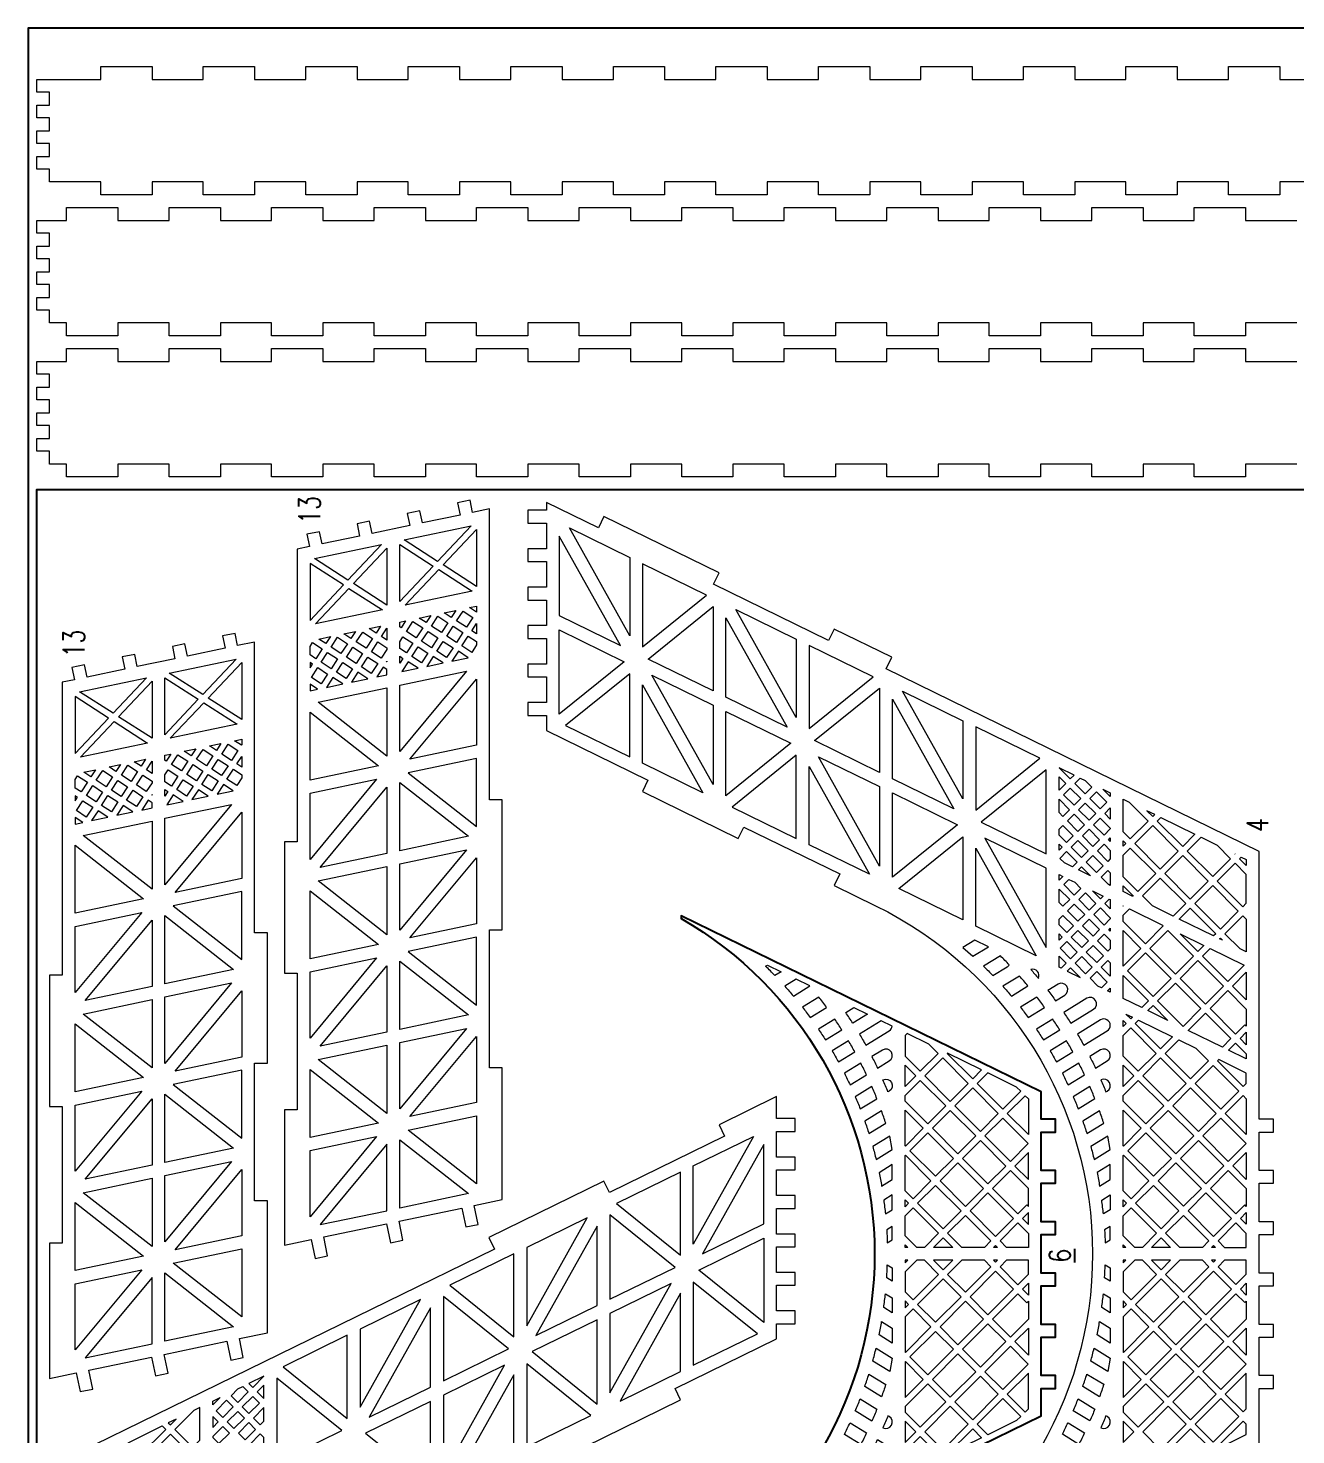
# Model space of a CAD drawing. Header units: millimetres. Extents: x 6136 to 7046, y 903 to 1513.
# Drawn here: x 6135.8 to 6432.6, y 1184.3 to 1513.5 of the extents above; entities that cross this region are included whole.
import ezdxf
from ezdxf.enums import TextEntityAlignment as Align

# ---------------------------------------------------------------- set-up
doc = ezdxf.new("R2010")
doc.units = ezdxf.units.MM
doc.header["$LTSCALE"] = 0.5
doc.layers.get('0').update_dxf_attribs({"color": 255})
doc.layers.add('0 @ 1', color=255, linetype='Continuous')
doc.styles.add('Annotative', font='romans.shx', dxfattribs={"width": 0.75})

# ---------------------------------------------------------------- blocks, each defined once
blk = doc.blocks.new('A$C168F292F')
at = {"color": 1, "linetype": 'Continuous', "lineweight": 15}
for points in [[(272.99, 49.25), (283.98, 26.8), (286.68, 28.11), (298.31, 4.34), (301.82, 4.34), (301.82, 0), (304.82, 0), (304.82, 4.34), (310.82, 4.34), (310.82, 0), (313.82, 0), (313.82, 4.34), (319.82, 4.34), (319.82, 0), (322.82, 0), (322.82, 4.34), (328.82, 4.34), (328.82, 0), (331.82, 0), (331.82, 4.34), (337.82, 4.34), (337.82, 0), (340.82, 0), (340.82, 4.34), (346.82, 4.34), (346.82, 0), (349.82, 0), (349.82, 4.34), (354.97, 4.34), (348.38, 17.81), (345.68, 16.5), (332.5, 43.44), (335.19, 44.76), (322, 71.71), (319.31, 70.39), (269.98, 171.18), (207.32, 171.18), (207.32, 174.55), (204.32, 174.55), (204.32, 171.18), (195.32, 171.18), (195.32, 174.55), (192.32, 174.55), (192.32, 171.18), (183.32, 171.18), (183.32, 174.55), (180.32, 174.55), (180.32, 171.18), (171.32, 171.18), (171.32, 174.55), (168.32, 174.55), (168.32, 171.18), (159.32, 171.18), (159.32, 174.55), (156.32, 174.55), (156.32, 171.18), (147.32, 171.18), (147.32, 174.55), (144.32, 174.55), (144.32, 171.18), (81.66, 171.18), (38.92, 83.86), (36.22, 85.18), (29.63, 71.71), (32.32, 70.39), (19.14, 43.44), (16.44, 44.76), (3.25, 17.81), (5.95, 16.5), (0, 4.34), (1.82, 4.34), (1.82, 0), (4.82, 0), (4.82, 4.34), (10.82, 4.34), (10.82, 0), (13.82, 0), (13.82, 4.34), (19.82, 4.34), (19.82, 0), (22.82, 0), (22.82, 4.34), (28.82, 4.34), (28.82, 0), (31.82, 0), (31.82, 4.34), (37.82, 4.34), (37.82, 0), (40.82, 0), (40.82, 4.34), (46.82, 4.34), (46.82, 0), (49.82, 0), (49.82, 4.34), (53.32, 4.34), (64.96, 28.11), (67.65, 26.8), (78.64, 49.25), (75.95, 50.57), (86.93, 73.02), (89.63, 71.71), (94.35, 81.36, -0.623925), (257.28, 81.36)], [(124.38, 128.64, -0.007415), (126.99, 130.13), (123.63, 135.62, 1), (121.07, 134.06), (124.38, 128.64)], [(121.82, 127.08), (118.57, 132.41, 1), (116.01, 130.85), (119.31, 125.44, -0.007415), (121.82, 127.08)], [(139.5, 132.72, 0.007729), (136.7, 131.56), (139.07, 127.68, -0.00811), (141.88, 128.82), (139.5, 132.72)], [(209.26, 133.81), (206.86, 129.89, 0.008215), (203.94, 130.86), (206.35, 134.81, -0.00782), (209.26, 133.81)], [(114.16, 121.73, -0.007443), (116.58, 123.53), (115.27, 125.67, 1), (112.71, 124.11), (114.16, 121.73)], [(106.11, 110.65, 0.002431), (106.11, 110.64), (108.52, 106.69, -0.008235), (110.71, 108.87), (108.68, 112.2, 0.116204), (108.19, 112.69, 0.007426), (106.11, 110.65)]]:
    blk.add_lwpolyline(points, format="xyb", dxfattribs=at)
for points in [[(82.96, 167.01), (83.53, 168.18), (84.91, 168.18), (83.35, 166.62)], [(93.76, 168.18), (87.03, 168.18), (84.41, 165.56), (88.6, 161.37), (94.59, 167.36)], [(96.71, 167.36), (97.53, 168.18), (105.18, 168.18), (104.47, 166.74), (100.9, 163.17)], [(109.93, 168.18), (116.41, 168.18), (113.17, 164.94)], [(118.53, 168.18), (122.55, 168.18), (122.2, 167.83), (124.38, 165.65), (118.42, 159.69), (114.23, 163.88)], [(126.91, 168.18), (125.44, 166.71), (123.97, 168.18)], [(129.03, 168.18), (130.17, 168.18), (128.13, 164.03), (126.5, 165.65)], [(135.95, 168.18), (133.51, 168.18), (130.37, 161.78), (130.69, 161.46), (136.68, 167.45)], [(138.8, 167.45), (139.53, 168.18), (147.91, 168.18), (142.99, 163.26)], [(154.2, 163.97), (148.24, 158.01), (144.05, 162.2), (150.01, 168.16)], [(152.11, 168.18), (158.41, 168.18), (155.26, 165.03)], [(160.53, 168.18), (164.74, 168.18), (164.39, 167.83), (166.48, 165.75), (160.51, 159.78), (156.32, 163.97)], [(166.16, 168.18), (168.91, 168.18), (167.54, 166.81)], [(174.32, 168.18), (171.03, 168.18), (168.6, 165.75), (172.79, 161.56), (174.32, 163.09)], [(178.84, 161.56), (183.03, 165.75), (180.6, 168.18), (177.32, 168.18), (177.32, 163.09)], [(184.09, 166.81), (182.72, 168.18), (185.47, 168.18)], [(195.31, 163.97), (191.12, 159.78), (185.16, 165.75), (187.24, 167.83), (186.89, 168.18), (191.1, 168.18)], [(196.37, 165.03), (193.22, 168.18), (199.52, 168.18)], [(197.43, 163.97), (203.39, 158.01), (207.58, 162.2), (201.62, 168.16)], [(212.83, 167.45), (212.1, 168.18), (203.72, 168.18), (208.64, 163.26)], [(214.95, 167.45), (220.94, 161.46), (221.26, 161.78), (218.12, 168.18), (215.69, 168.18)], [(82.26, 165.59), (82.2, 165.47), (82.29, 165.56)], [(99.84, 162.11), (93.85, 156.12), (89.66, 160.31), (95.65, 166.3)], [(112.11, 163.88), (106.15, 157.92), (104.36, 159.7), (108.28, 167.71)], [(125.44, 164.59), (127.43, 162.6), (123.52, 154.59), (119.48, 158.63)], [(141.93, 162.2), (135.94, 156.21), (131.75, 160.4), (137.74, 166.39)], [(167.54, 164.69), (171.73, 160.5), (165.76, 154.53), (161.57, 158.72)], [(184.09, 164.69), (179.91, 160.5), (185.87, 154.53), (190.06, 158.72)], [(209.7, 162.2), (215.69, 156.21), (219.88, 160.4), (213.89, 166.39)], [(78.34, 157.58), (80.17, 161.32), (83.35, 164.5), (87.54, 160.31), (81.58, 154.35)], [(101.96, 162.11), (102.44, 162.59), (102.12, 161.94)], [(117.36, 158.63), (111.4, 152.67), (107.21, 156.86), (113.17, 162.82)], [(159.45, 158.72), (153.49, 152.76), (149.3, 156.95), (155.26, 162.91)], [(192.18, 158.72), (198.14, 152.76), (202.33, 156.95), (196.37, 162.91)], [(82.64, 153.29), (88.6, 159.25), (92.79, 155.06), (86.83, 149.1)], [(101.43, 160.52), (97.49, 152.48), (94.91, 155.06), (100.9, 161.05)], [(105.09, 156.86), (100.95, 152.72), (103.67, 158.27)], [(127.73, 156.38), (130.69, 159.34), (134.88, 155.15), (128.92, 149.19), (125.76, 152.35)], [(147.18, 156.95), (141.19, 150.96), (137, 155.15), (142.99, 161.14)], [(174.32, 152.59), (171.01, 149.28), (166.82, 153.47), (172.79, 159.44), (174.32, 157.91)], [(174.32, 160.03), (173.85, 160.5), (174.32, 160.97)], [(177.78, 160.5), (177.32, 160.97), (177.32, 160.03)], [(180.62, 149.28), (184.81, 153.47), (178.84, 159.44), (177.32, 157.91), (177.32, 152.59)], [(204.45, 156.95), (210.44, 150.96), (214.63, 155.15), (208.64, 161.14)], [(223.9, 156.38), (220.94, 159.34), (216.75, 155.15), (222.71, 149.19), (225.87, 152.35)], [(73.72, 148.15), (77.64, 156.16), (80.52, 153.29), (74.55, 147.32)], [(110.34, 151.61), (104.35, 145.62), (100.16, 149.81), (106.15, 155.8)], [(122.61, 153.38), (116.65, 147.42), (112.46, 151.61), (118.42, 157.57)], [(152.43, 151.7), (146.44, 145.71), (142.25, 149.9), (148.24, 155.89)], [(164.7, 153.47), (158.74, 147.51), (154.55, 151.7), (160.51, 157.66)], [(186.93, 153.47), (192.89, 147.51), (197.08, 151.7), (191.12, 157.66)], [(199.2, 151.7), (205.19, 145.71), (209.38, 149.9), (203.39, 155.89)], [(277.08, 147.32), (271.12, 153.29), (273.99, 156.16), (277.91, 148.15)], [(75.61, 146.26), (81.58, 152.23), (85.77, 148.04), (79.8, 142.07)], [(87.89, 148.04), (93.85, 154), (96.79, 151.05), (94.41, 146.18), (92.08, 143.85)], [(135.94, 154.09), (140.13, 149.9), (134.17, 143.94), (129.98, 148.13)], [(165.76, 152.41), (169.95, 148.22), (163.99, 142.26), (159.8, 146.45)], [(185.87, 152.41), (181.68, 148.22), (187.64, 142.26), (191.83, 146.45)], [(215.69, 154.09), (211.5, 149.9), (217.46, 143.94), (221.65, 148.13)], [(276.02, 146.26), (270.06, 152.23), (265.87, 148.04), (271.83, 142.07)], [(98.92, 148.57), (99.1, 148.75), (103.29, 144.56), (98.07, 139.34), (96.58, 139.34), (95.12, 140.81)], [(115.59, 146.36), (109.6, 140.37), (105.41, 144.56), (111.4, 150.55)], [(121.19, 149.84), (118.9, 145.16), (117.71, 146.36)], [(125.06, 150.93), (127.86, 148.13), (121.9, 142.17), (121.14, 142.92)], [(141.19, 148.84), (145.38, 144.65), (140.07, 139.34), (138.77, 139.34), (135.23, 142.88)], [(157.68, 146.45), (151.69, 140.46), (147.5, 144.65), (153.49, 150.64)], [(174.32, 145.98), (172.07, 148.22), (174.32, 150.47)], [(179.56, 148.22), (177.32, 150.47), (177.32, 145.98)], [(193.95, 146.45), (199.94, 140.46), (204.13, 144.65), (198.14, 150.64)], [(210.44, 148.84), (206.25, 144.65), (211.56, 139.34), (212.86, 139.34), (216.4, 142.88)], [(78.74, 141.01), (77.07, 139.34), (69.41, 139.34), (70.1, 140.75), (74.55, 145.2)], [(73.03, 146.73), (72.13, 144.91), (73.49, 146.26)], [(86.83, 146.98), (91.02, 142.79), (87.57, 139.34), (82.53, 139.34), (80.86, 141.01)], [(116.05, 139.34), (110.69, 139.34), (116.65, 145.3), (118.2, 143.74)], [(128.92, 147.07), (133.11, 142.88), (129.57, 139.34), (124.72, 139.34), (122.96, 141.11)], [(161.07, 139.34), (152.82, 139.34), (152.75, 139.4), (158.74, 145.39), (162.93, 141.2)], [(174.32, 142.09), (171.57, 139.34), (166.91, 139.34), (165.05, 141.2), (171.01, 147.16), (174.32, 143.86)], [(180.06, 139.34), (184.72, 139.34), (186.58, 141.2), (180.62, 147.16), (177.32, 143.86), (177.32, 142.09)], [(190.56, 139.34), (198.82, 139.34), (198.88, 139.4), (192.89, 145.39), (188.7, 141.2)], [(272.89, 141.01), (274.56, 139.34), (282.22, 139.34), (281.53, 140.75), (277.08, 145.2)], [(278.14, 146.26), (279.5, 144.91), (278.6, 146.73)], [(92.18, 141.62), (91.06, 139.34), (89.69, 139.34), (92.08, 141.73)], [(108.51, 139.34), (100.19, 139.34), (104.35, 143.5)], [(136.65, 139.34), (131.69, 139.34), (134.17, 141.82)], [(150.57, 139.34), (142.19, 139.34), (146.44, 143.59), (150.63, 139.4)], [(201.06, 139.34), (209.44, 139.34), (205.19, 143.59), (201, 139.4)], [(214.98, 139.34), (219.94, 139.34), (217.46, 141.82)], [(80.41, 139.34), (79.19, 139.34), (79.8, 139.95)], [(94.46, 139.34), (94.4, 139.34), (94.42, 139.38)], [(119.7, 139.97), (120.45, 141.5), (120.84, 141.11)], [(122.6, 139.34), (121.19, 139.34), (121.9, 140.05)], [(164.79, 139.34), (163.19, 139.34), (163.99, 140.14)], [(174.32, 139.34), (173.69, 139.34), (174.32, 139.97)], [(177.94, 139.34), (177.32, 139.97), (177.32, 139.34)], [(186.84, 139.34), (188.44, 139.34), (187.64, 140.14)], [(67.1, 134.62), (67.94, 136.34), (68.82, 136.34)], [(67.7, 133.1), (70.15, 135.55), (71.72, 133.99), (69.27, 131.54)], [(71.49, 136.34), (74.07, 136.34), (72.78, 135.05)], [(73.84, 133.99), (76.19, 136.34), (76.39, 136.34), (77.86, 134.88), (75.4, 132.43)], [(78.51, 136.34), (79.32, 136.34), (78.92, 135.94)], [(79.98, 134.88), (81.44, 136.34), (83.41, 136.34), (83.99, 135.76), (81.54, 133.31)], [(86.11, 135.76), (86.69, 136.34), (89.59, 136.34), (89.38, 135.9), (87.68, 134.2)], [(92.81, 136.09), (92.93, 136.34), (95.07, 136.34), (93.81, 135.09)], [(94.87, 134.02), (97.19, 136.34), (97.46, 136.34), (98.89, 134.91), (96.44, 132.46)], [(99.58, 136.34), (100.32, 136.34), (99.95, 135.97)], [(101.01, 134.91), (102.44, 136.34), (104.48, 136.34), (105.03, 135.8), (102.58, 133.35)], [(107.15, 135.8), (107.69, 136.34), (110.82, 136.34), (108.71, 134.23)], [(109.77, 133.17), (112.22, 135.62), (113.57, 134.28), (113.16, 133.43), (111.34, 131.61)], [(114.58, 136.34), (114.27, 135.7), (113.63, 136.34)], [(277.79, 133.99), (275.44, 136.34), (275.24, 136.34), (273.78, 134.88), (276.23, 132.43)], [(280.14, 136.34), (277.56, 136.34), (278.85, 135.05)], [(283.93, 133.1), (281.48, 135.55), (279.91, 133.99), (282.36, 131.54)], [(282.81, 136.34), (283.69, 136.34), (284.53, 134.62)], [(64.49, 129.29), (65.07, 130.47), (66.64, 132.04), (68.21, 130.48), (65.76, 128.03)], [(70.33, 130.48), (72.78, 132.93), (74.34, 131.36), (71.89, 128.91)], [(76.46, 131.36), (78.92, 133.82), (80.48, 132.25), (78.03, 129.8)], [(82.6, 132.25), (85.05, 134.7), (86.62, 133.14), (84.17, 130.69)], [(85.23, 129.63), (87.34, 131.74), (85.95, 128.9)], [(92.75, 134.02), (90.88, 132.16), (92.11, 134.67)], [(91.36, 130.51), (93.81, 132.96), (95.38, 131.4), (92.93, 128.95)], [(97.5, 131.4), (99.95, 133.85), (101.52, 132.29), (99.06, 129.84)], [(103.64, 132.29), (106.09, 134.74), (107.65, 133.17), (105.2, 130.72)], [(106.26, 129.66), (108.71, 132.11), (110.28, 130.55), (107.83, 128.1)], [(281.3, 130.48), (278.85, 132.93), (277.29, 131.36), (279.74, 128.91)], [(285.88, 128.03), (283.42, 130.48), (284.99, 132.04), (286.56, 130.47), (287.14, 129.29)], [(66.82, 126.97), (69.27, 129.42), (70.83, 127.85), (68.38, 125.4)], [(72.95, 127.85), (75.4, 130.3), (76.97, 128.74), (74.52, 126.29)], [(79.09, 128.74), (81.54, 131.19), (83.11, 129.63), (80.65, 127.18)], [(81.71, 126.11), (84.17, 128.57), (85.25, 127.48), (84.34, 125.61), (83.28, 124.55)], [(88.19, 126.66), (88.85, 128), (90.3, 129.45), (91.87, 127.89), (89.42, 125.44)], [(93.99, 127.89), (96.44, 130.34), (98, 128.77), (95.55, 126.32)], [(100.12, 128.77), (102.58, 131.23), (104.14, 129.66), (101.69, 127.21)], [(102.75, 126.15), (105.2, 128.6), (106.77, 127.04), (104.31, 124.59)], [(109.65, 126.27), (111.12, 129.27), (108.89, 127.04)], [(278.68, 127.85), (276.23, 130.3), (274.66, 128.74), (277.11, 126.29)], [(284.82, 126.97), (282.36, 129.42), (280.8, 127.85), (283.25, 125.4)], [(63.8, 127.87), (62.07, 124.34), (64.69, 126.97)], [(67.32, 124.34), (64.19, 124.34), (65.76, 125.91)], [(71.89, 126.79), (73.46, 125.23), (72.57, 124.34), (69.44, 124.34)], [(75.58, 125.23), (78.03, 127.68), (79.59, 126.11), (77.82, 124.34), (76.46, 124.34)], [(88.36, 124.38), (88.32, 124.34), (87.06, 124.34), (87.5, 125.23)], [(90.48, 124.38), (92.93, 126.83), (94.49, 125.26), (93.57, 124.34), (90.51, 124.34)], [(96.61, 125.26), (99.06, 127.71), (100.63, 126.15), (98.82, 124.34), (97.53, 124.34)], [(102.44, 124.34), (100.94, 124.34), (101.69, 125.09)], [(108.71, 124.34), (106.19, 124.34), (107.83, 125.98), (108.96, 124.85)], [(276.05, 125.23), (273.6, 127.68), (272.04, 126.11), (273.81, 124.34), (275.17, 124.34)], [(279.74, 126.79), (278.17, 125.23), (279.06, 124.34), (282.19, 124.34)], [(284.31, 124.34), (287.44, 124.34), (285.88, 125.91)], [(286.94, 126.97), (289.56, 124.34), (287.84, 127.87)], [(81.37, 124.34), (79.94, 124.34), (80.65, 125.05)], [(59.87, 119.85), (52.53, 104.84), (71.98, 104.84)], [(82.25, 121.34), (62.53, 121.34), (74.8, 106.12)], [(104.17, 121.34), (85.59, 121.34), (78.57, 107)], [(99.17, 104.84), (80.86, 104.84), (106.08, 118.97)], [(276.83, 106.12), (289.1, 121.34), (269.38, 121.34)], [(279.66, 104.84), (299.11, 104.84), (291.76, 119.85)], [(104.1, 101.79), (106.17, 104.17), (103.95, 107.8), (102.39, 104.6)], [(51.06, 101.84), (69.37, 101.84), (44.14, 87.71)], [(64.63, 85.34), (46.05, 85.34), (71.65, 99.68)], [(87.7, 85.34), (67.97, 85.34), (75.42, 100.56)], [(90.35, 86.83), (78.25, 101.84), (97.7, 101.84)], [(263.94, 85.34), (283.66, 85.34), (276.21, 100.56)], [(287, 85.34), (305.58, 85.34), (279.98, 99.68)], [(300.57, 101.84), (282.27, 101.84), (307.49, 87.71)], [(43.44, 82.34), (63.16, 82.34), (55.71, 67.12)], [(66.5, 82.34), (85.09, 82.34), (59.49, 68)], [(285.13, 82.34), (266.55, 82.34), (292.15, 68)], [(308.19, 82.34), (288.47, 82.34), (295.92, 67.12)], [(40.79, 80.85), (33.44, 65.84), (52.89, 65.84)], [(80.08, 65.84), (61.77, 65.84), (87, 79.97)], [(271.55, 65.84), (289.86, 65.84), (264.64, 79.97)], [(298.74, 65.84), (318.19, 65.84), (310.84, 80.85)], [(31.97, 62.84), (50.28, 62.84), (25.05, 48.71)], [(71.26, 47.83), (78.61, 62.84), (59.16, 62.84)], [(292.47, 62.84), (273.02, 62.84), (280.37, 47.83)], [(319.66, 62.84), (301.35, 62.84), (326.58, 48.71)], [(45.55, 46.34), (26.96, 46.34), (52.56, 60.68)], [(68.61, 46.34), (48.89, 46.34), (56.34, 61.56)], [(283.02, 46.34), (302.75, 46.34), (295.3, 61.56)], [(306.09, 46.34), (324.67, 46.34), (299.07, 60.68)], [(24.35, 43.34), (44.08, 43.34), (36.63, 28.12)], [(47.42, 43.34), (66, 43.34), (40.4, 29)], [(304.21, 43.34), (285.63, 43.34), (311.23, 29)], [(327.28, 43.34), (307.55, 43.34), (315.01, 28.12)], [(21.7, 41.85), (14.35, 26.84), (33.8, 26.84)], [(60.99, 26.84), (42.68, 26.84), (67.91, 40.97)], [(290.64, 26.84), (308.95, 26.84), (283.72, 40.97)], [(317.83, 26.84), (337.28, 26.84), (329.93, 41.85)], [(5.97, 9.71), (12.88, 23.84), (31.19, 23.84)], [(52.18, 8.83), (59.52, 23.84), (40.07, 23.84)], [(311.56, 23.84), (292.11, 23.84), (299.46, 8.83)], [(320.44, 23.84), (338.75, 23.84), (345.66, 9.71)], [(7.88, 7.34), (26.46, 7.34), (33.48, 21.68)], [(49.52, 7.34), (29.8, 7.34), (37.25, 22.56)], [(314.38, 22.56), (321.83, 7.34), (302.11, 7.34)], [(318.15, 21.68), (325.17, 7.34), (343.75, 7.34)]]:
    blk.add_lwpolyline(points, close=True, dxfattribs=at)
for points in [[(132.36, 132.88), (130.68, 135.62, 1), (128.12, 134.06), (129.66, 131.54, -0.007441)], [(137.92, 135.32), (137.73, 135.62, 0.968496), (135.13, 134.14, -0.007487)], [(148.25, 135.74), (150.68, 131.75, -0.008362), (153.71, 132.54), (151.39, 136.34)], [(154.93, 136.34), (156.82, 133.24, -0.008557), (159.97, 133.84), (158.44, 136.34)], [(162.02, 136.34), (165.49, 136.34), (166.49, 134.72, 0.008718), (163.24, 134.34)], [(169.41, 136.34), (170.21, 135.02, -0.008169), (173.27, 135.15), (172.54, 136.34)], [(182.23, 136.34), (181.42, 135.02, 0.008169), (178.36, 135.15), (179.09, 136.34)], [(188.39, 134.34, 0.008718), (185.15, 134.72), (186.14, 136.34), (189.61, 136.34)], [(196.7, 136.34), (194.81, 133.24, 0.008557), (191.66, 133.84), (193.19, 136.34)], [(203.38, 135.74), (200.95, 131.75, 0.008362), (197.92, 132.54), (200.24, 136.34)], [(216.51, 134.14, 0.968496), (213.9, 135.62), (213.71, 135.32, -0.007487)], [(142.37, 133.81), (144.77, 129.89, -0.008215), (147.69, 130.86), (145.28, 134.81, 0.00782)], [(214.93, 131.56), (212.56, 127.68, 0.00811), (209.75, 128.82), (212.13, 132.72, -0.007729)], [(131.23, 128.98), (133.58, 125.12, -0.008043), (136.29, 126.44), (133.93, 130.3, 0.007671)], [(220.41, 128.98), (218.05, 125.12, 0.008043), (215.34, 126.44), (217.7, 130.3, -0.007671)], [(125.94, 126.08), (128.29, 122.24, -0.008009), (130.9, 123.72), (128.55, 127.56, 0.007642)], [(120.87, 122.87), (123.22, 119.03, -0.008009), (125.73, 120.67), (123.38, 124.51, 0.007642)], [(111.36, 119.5, 0.657445), (109.26, 117.72, -0.006804)], [(115.73, 119.16), (118.09, 115.29, -0.008045), (120.5, 117.11), (118.14, 120.96, 0.007673)], [(110.81, 115.08), (113.19, 111.18, -0.008119), (115.49, 113.18), (113.12, 117.06, 0.007737)]]:
    blk.add_lwpolyline(points, format="xyb", close=True, dxfattribs=at)
blk = doc.blocks.new('A$C0F013D9C')
at = {"color": 1}
blk.add_lwpolyline([(79.13, 84.28), (74.63, 84.28), (74.63, 87.64), (71.63, 87.64), (71.63, 84.28), (62.63, 84.28), (62.63, 87.64), (59.63, 87.64), (59.63, 84.28), (50.63, 84.28), (50.63, 87.64), (47.63, 87.64), (47.63, 84.28), (41.25, 84.28), (0, 0), (0.63, 0, -0.267706), (79.13, 45.28, -0.267706), (157.63, 0), (158.26, 0), (117.01, 84.28), (110.63, 84.28), (110.63, 87.64), (107.63, 87.64), (107.63, 84.28), (98.63, 84.28), (98.63, 87.64), (95.63, 87.64), (95.63, 84.28), (86.63, 84.28), (86.63, 87.64), (83.63, 87.64), (83.63, 84.28)], format="xyb", close=True, dxfattribs=at)
at = {"color": 1, "linetype": 'Continuous', "lineweight": 15}
for points in [[(36.79, 71.77), (39.26, 69.31), (45.24, 75.29), (41.05, 79.48), (40.11, 78.53)], [(42.12, 80.54), (42.85, 81.28), (51.23, 81.28), (46.3, 76.35)], [(57.52, 77.07), (51.55, 71.1), (47.37, 75.29), (53.33, 81.26)], [(58.58, 78.13), (61.73, 81.28), (55.43, 81.28)], [(59.64, 77.07), (63.83, 72.88), (69.79, 78.84), (67.7, 80.93), (68.06, 81.28), (63.85, 81.28)], [(70.85, 79.9), (72.23, 81.28), (69.47, 81.28)], [(76.1, 74.65), (71.91, 78.84), (74.35, 81.28), (77.63, 81.28), (77.63, 76.18)], [(82.16, 74.65), (86.35, 78.84), (83.91, 81.28), (80.63, 81.28), (80.63, 76.18)], [(87.41, 79.9), (86.03, 81.28), (88.79, 81.28)], [(98.62, 77.07), (94.43, 72.88), (88.47, 78.84), (90.56, 80.93), (90.2, 81.28), (94.41, 81.28)], [(99.68, 78.13), (96.53, 81.28), (102.83, 81.28)], [(100.74, 77.07), (106.71, 71.1), (110.9, 75.29), (104.93, 81.26)], [(116.15, 80.54), (115.41, 81.28), (107.03, 81.28), (111.96, 76.35)], [(121.47, 71.77), (119, 69.31), (113.02, 75.29), (117.21, 79.48), (118.16, 78.53)], [(62.77, 71.82), (56.8, 65.85), (52.62, 70.04), (58.58, 76.01)], [(70.85, 77.78), (75.04, 73.59), (69.08, 67.63), (64.89, 71.82)], [(87.41, 77.78), (83.22, 73.59), (89.18, 67.63), (93.37, 71.82)], [(95.49, 71.82), (101.46, 65.85), (105.65, 70.04), (99.68, 76.01)], [(50.49, 70.04), (44.51, 64.06), (40.32, 68.25), (46.3, 74.23)], [(74.33, 62.38), (70.14, 66.57), (76.1, 72.53), (77.63, 71), (77.63, 65.68)], [(77.16, 73.59), (77.63, 74.06), (77.63, 73.12)], [(81.1, 73.59), (80.63, 74.06), (80.63, 73.12)], [(83.93, 62.38), (88.12, 66.57), (82.16, 72.53), (80.63, 71), (80.63, 65.68)], [(107.77, 70.04), (113.75, 64.06), (117.94, 68.25), (111.96, 74.23)], [(32.18, 62.34), (32.23, 62.28), (38.2, 68.25), (36.1, 70.34)], [(68.02, 66.57), (62.05, 60.6), (57.87, 64.79), (63.83, 70.76)], [(90.24, 66.57), (96.21, 60.6), (100.4, 64.79), (94.43, 70.76)], [(126.08, 62.34), (126.03, 62.28), (120.06, 68.25), (122.16, 70.34)], [(39.26, 67.19), (43.45, 63), (37.48, 57.03), (33.29, 61.22)], [(55.74, 64.79), (49.76, 58.81), (45.57, 63), (51.55, 68.98)], [(102.52, 64.79), (108.5, 58.81), (112.69, 63), (106.71, 68.98)], [(119, 67.19), (114.81, 63), (120.78, 57.03), (124.97, 61.22)], [(60.99, 59.54), (55.01, 53.56), (50.82, 57.75), (56.8, 63.73)], [(69.08, 65.51), (73.27, 61.32), (67.3, 55.35), (63.12, 59.54)], [(75.39, 61.32), (77.63, 63.56), (77.63, 59.07)], [(82.87, 61.32), (80.63, 63.56), (80.63, 59.07)], [(89.18, 65.51), (84.99, 61.32), (90.96, 55.35), (95.15, 59.54)], [(97.27, 59.54), (103.25, 53.56), (107.44, 57.75), (101.46, 63.73)], [(27.56, 52.91), (28.04, 52.43), (32.88, 52.43), (36.42, 55.97), (32.23, 60.16), (30.04, 57.97)], [(44.51, 61.94), (48.7, 57.75), (43.38, 52.43), (42.08, 52.43), (38.54, 55.97)], [(74.88, 52.43), (70.22, 52.43), (68.37, 54.29), (74.33, 60.26), (77.63, 56.95), (77.63, 55.18)], [(83.38, 52.43), (88.04, 52.43), (89.9, 54.29), (83.93, 60.26), (80.63, 56.95), (80.63, 55.18)], [(113.75, 61.94), (109.56, 57.75), (114.88, 52.43), (116.18, 52.43), (119.72, 55.97)], [(130.7, 52.91), (130.22, 52.43), (125.38, 52.43), (121.84, 55.97), (126.03, 60.16), (128.22, 57.97)], [(53.88, 52.43), (45.51, 52.43), (49.76, 56.69), (53.95, 52.5)], [(64.38, 52.43), (56.13, 52.43), (56.07, 52.5), (62.05, 58.48), (66.24, 54.29)], [(93.88, 52.43), (102.13, 52.43), (102.19, 52.5), (96.21, 58.48), (92.02, 54.29)], [(104.38, 52.43), (112.75, 52.43), (108.5, 56.69), (104.31, 52.5)], [(39.96, 52.43), (35.01, 52.43), (37.48, 54.91)], [(68.1, 52.43), (66.51, 52.43), (67.3, 53.23)], [(77.01, 52.43), (77.63, 53.06), (77.63, 52.43)], [(81.25, 52.43), (80.63, 53.06), (80.63, 52.43)], [(90.16, 52.43), (91.75, 52.43), (90.96, 53.23)], [(118.3, 52.43), (123.25, 52.43), (120.78, 54.91)]]:
    blk.add_lwpolyline(points, close=True, dxfattribs=at)
for points in [[(24.59, 46.82), (27.7, 41.73, -0.007415), (30.3, 43.22), (26.95, 48.71, 0.227751), (25.86, 49.42)], [(35.67, 45.97), (34, 48.71, 1), (31.44, 47.15), (32.97, 44.64, -0.007441)], [(51.56, 48.83), (54, 44.84, -0.008362), (57.03, 45.63), (54.71, 49.43)], [(58.24, 49.43), (60.14, 46.33, -0.008557), (63.29, 46.93), (61.76, 49.43)], [(66.55, 47.43, -0.008718), (69.8, 47.81), (68.81, 49.43), (65.33, 49.43)], [(72.72, 49.43), (73.53, 48.11, -0.008169), (76.59, 48.24), (75.86, 49.43)], [(85.54, 49.43), (84.73, 48.11, 0.008169), (81.67, 48.24), (82.4, 49.43)], [(91.71, 47.43, 0.008718), (88.46, 47.81), (89.45, 49.43), (92.93, 49.43)], [(100.02, 49.43), (98.12, 46.33, 0.008557), (94.97, 46.93), (96.5, 49.43)], [(106.7, 48.83), (104.26, 44.84, 0.008362), (101.23, 45.63), (103.55, 49.43)], [(122.59, 45.97), (124.26, 48.71, -1), (126.82, 47.15), (125.29, 44.64, 0.007441)], [(133.67, 46.82), (130.56, 41.73, 0.007415), (127.96, 43.22), (131.31, 48.71, -0.227751), (132.4, 49.42)], [(45.69, 46.91), (48.08, 42.98, -0.008215), (51, 43.96), (48.59, 47.91, 0.00782)], [(112.57, 46.91), (110.18, 42.98, 0.008215), (107.26, 43.96), (109.67, 47.91, -0.00782)], [(21.46, 40.43), (23.02, 43.63), (25.14, 40.17, 0.007415), (22.62, 38.53)], [(136.8, 40.43), (135.24, 43.63), (133.13, 40.17, -0.007415), (135.64, 38.53)], [(29.26, 39.17), (31.6, 35.33, -0.008009), (34.21, 36.81), (31.87, 40.65, 0.007642)], [(129, 39.17), (126.66, 35.33, 0.008009), (124.05, 36.81), (126.39, 40.65, -0.007642)], [(24.19, 35.97), (26.53, 32.12, -0.008009), (29.04, 33.77), (26.7, 37.61, 0.007642)], [(134.07, 35.97), (131.73, 32.12, 0.008009), (129.22, 33.77), (131.56, 37.61, -0.007642)], [(19.05, 32.25), (21.41, 28.38, -0.008045), (23.81, 30.2), (21.46, 34.06, 0.007673)], [(139.21, 32.25), (136.86, 28.38, 0.008045), (134.45, 30.2), (136.8, 34.06, -0.007673)], [(14.86, 26.96), (16.5, 24.27, -0.008119), (18.8, 26.27), (16.43, 30.15, 0.000018), (16.43, 30.15)], [(143.4, 26.96), (141.76, 24.27, 0.008119), (139.46, 26.27), (141.83, 30.15, -0.000018), (141.84, 30.15)], [(11.57, 20.22), (13.13, 23.42), (14.02, 21.96, 0.008235), (11.84, 19.78)], [(146.69, 20.22), (145.13, 23.42), (144.24, 21.96, -0.008235), (146.42, 19.78)]]:
    blk.add_lwpolyline(points, format="xyb", close=True, dxfattribs=at)
for points in [[(41.23, 48.41, 0.007487), (38.44, 47.24, -0.968496), (41.05, 48.71), (41.23, 48.41)], [(117.03, 48.41, -0.007487), (119.82, 47.24, 0.968496), (117.21, 48.71), (117.03, 48.41)], [(34.54, 42.07), (36.89, 38.22, -0.008043), (39.6, 39.53), (37.24, 43.4, 0.007671), (34.54, 42.07)], [(40.01, 44.65), (42.38, 40.77, -0.00811), (45.2, 41.92), (42.82, 45.82, 0.007729), (40.01, 44.65)], [(118.25, 44.65), (115.88, 40.77, 0.00811), (113.06, 41.92), (115.44, 45.82, -0.007729), (118.25, 44.65)], [(123.72, 42.07), (121.37, 38.22, 0.008043), (118.66, 39.53), (121.02, 43.4, -0.007671), (123.72, 42.07)]]:
    blk.add_lwpolyline(points, format="xyb", dxfattribs=at)
blk = doc.blocks.new('A$C6C99226C')
at = {"color": 1, "linetype": 'Continuous', "lineweight": 15}
for points in [[(13.76, 0), (44.63, 0), (44.63, 3), (76.88, 3), (76.88, 0), (107.33, 0), (107.33, 3), (175.39, 3), (174.56, 6.95), (177.44, 7.55), (176.82, 10.49), (173.95, 9.89), (172.11, 18.7), (174.98, 19.3), (174.36, 22.24), (171.49, 21.64), (169.65, 30.44), (172.52, 31.05), (171.91, 33.98), (169.04, 33.38), (167.19, 42.19), (170.07, 42.79), (169.45, 45.73), (166.58, 45.13), (165.98, 48), (97.47, 48), (97.47, 51), (66.72, 51), (66.72, 48), (34.77, 48), (34.77, 51), (3.09, 51), (4.4, 44.72), (0, 43.8), (0.61, 40.87), (5.02, 41.79), (8.09, 27.1), (3.68, 26.18), (4.3, 23.25), (8.7, 24.17), (11.77, 9.49), (7.37, 8.56), (7.98, 5.63), (12.39, 6.55)], [(9.76, 45), (25.25, 45), (28.51, 29.4)], [(28.31, 45), (44.24, 45), (31.67, 28.96)], [(49.92, 27), (33.94, 27), (46.55, 43.08)], [(51.56, 45), (67.05, 45), (70.31, 29.4)], [(70.12, 45), (86.05, 45), (73.47, 28.96)], [(91.72, 27), (75.75, 27), (88.36, 43.08)], [(93.37, 45), (108.86, 45), (112.12, 29.4)], [(111.92, 45), (127.85, 45), (115.28, 28.96)], [(133.52, 27), (117.55, 27), (130.16, 43.08)], [(134.36, 45), (132.82, 45), (133.2, 43.22)], [(138.25, 43.19), (136.75, 40.89), (134.45, 42.39), (135.95, 44.69)], [(139.43, 45), (138.22, 45), (139.07, 44.44)], [(143.23, 45), (144.12, 44.42), (142.62, 42.12), (140.33, 43.62), (141.23, 45)], [(145.51, 40.24), (143.88, 41.3), (144.94, 42.93)], [(148.49, 43.72), (156.79, 35.88), (151.76, 28.05)], [(162.65, 45), (149.31, 45), (157.62, 37.17)], [(167.04, 28.28), (158.73, 36.12), (163.76, 43.95)], [(7.91, 42.64), (11.18, 27), (26.71, 27)], [(68.51, 27), (52.98, 27), (49.71, 42.64)], [(110.32, 27), (94.78, 27), (91.51, 42.64)], [(133.63, 41.14), (134.43, 37.34), (135.93, 39.64)], [(141.8, 40.87), (140.3, 38.57), (138, 40.07), (139.5, 42.37)], [(145.35, 38.54), (143.85, 36.25), (141.55, 37.75), (143.06, 40.05)], [(139.48, 37.32), (137.98, 35.02), (135.68, 36.52), (137.18, 38.82)], [(143.03, 34.99), (141.53, 32.7), (139.23, 34.2), (140.73, 36.49)], [(146.73, 34.36), (145.1, 35.43), (146.17, 37.06)], [(134.86, 35.27), (135.65, 31.47), (137.16, 33.77)], [(140.71, 31.44), (139.2, 29.15), (136.91, 30.65), (138.41, 32.94)], [(146.58, 32.67), (145.08, 30.38), (142.78, 31.88), (144.28, 34.17)], [(166.21, 27), (152.87, 27), (157.91, 34.83)], [(144.26, 29.12), (142.87, 27), (142.49, 27), (140.46, 28.33), (141.96, 30.62)], [(147.96, 28.49), (146.33, 29.55), (147.4, 31.18)], [(136.09, 29.39), (136.59, 27), (137.8, 27), (138.38, 27.89)], [(139.75, 27), (139.59, 27), (139.64, 27.07)], [(147.5, 27), (144.66, 27), (145.51, 28.3)], [(11.8, 24), (27.78, 24), (15.17, 7.92)], [(50.54, 24), (53.81, 8.36), (35.01, 24)], [(53.61, 24), (69.58, 24), (56.97, 7.92)], [(92.35, 24), (95.62, 8.36), (76.81, 24)], [(95.41, 24), (111.39, 24), (98.78, 7.92)], [(134.15, 24), (137.42, 8.36), (118.62, 24)], [(137.32, 23.52), (138.11, 19.72), (139.61, 22.02)], [(139.32, 24), (140.91, 24), (140.43, 23.27)], [(144.33, 24), (145.49, 23.25), (143.98, 20.95), (141.69, 22.45), (142.7, 24)], [(148.9, 24), (149.19, 22.62), (147.56, 23.68), (147.77, 24)], [(153.7, 24), (167.04, 24), (162.01, 16.17)], [(33.41, 6), (17.47, 6), (30.05, 22.04)], [(36.47, 6), (33.21, 21.6), (51.96, 6)], [(59.28, 6), (75.21, 6), (71.86, 22.04)], [(78.27, 6), (75.01, 21.6), (93.77, 6)], [(101.08, 6), (117.01, 6), (113.66, 22.04)], [(120.08, 6), (116.82, 21.6), (135.57, 6)], [(143.16, 19.7), (141.66, 17.4), (139.37, 18.9), (140.87, 21.2)], [(149.04, 20.93), (147.53, 18.63), (145.24, 20.13), (146.74, 22.43)], [(152.88, 22.72), (161.19, 14.88), (156.16, 7.05)], [(171.43, 7.28), (163.12, 15.12), (168.15, 22.95)], [(138.55, 17.65), (139.34, 13.85), (140.84, 16.15)], [(146.71, 17.37), (145.21, 15.08), (142.92, 16.58), (144.42, 18.88)], [(150.26, 15.05), (148.76, 12.76), (146.47, 14.26), (147.97, 16.55)], [(150.42, 16.74), (148.79, 17.81), (149.86, 19.44)], [(144.39, 13.82), (142.89, 11.53), (140.59, 13.03), (142.1, 15.33)], [(151.65, 10.87), (150.02, 11.94), (151.08, 13.56)], [(170.61, 6), (157.27, 6), (162.3, 13.83)], [(139.77, 11.77), (140.57, 7.98), (142.07, 10.27)], [(147.94, 11.5), (146.44, 9.21), (144.15, 10.71), (145.65, 13)], [(151.49, 9.18), (149.99, 6.88), (147.7, 8.39), (149.2, 10.68)], [(145.62, 7.95), (144.34, 6), (143.59, 6), (141.82, 7.16), (143.32, 9.45)], [(148.6, 6), (146.14, 6), (146.87, 7.13)], [(152.67, 6), (151.34, 6), (151.25, 6.06), (152.31, 7.69)]]:
    blk.add_lwpolyline(points, close=True, dxfattribs=at)

msp = doc.modelspace()

# ---------------------------------------------------------------- linework, layer by layer
at = {"color": 2}
msp.add_lwpolyline([(6135.82, 903.48), (7045.82, 903.48), (7045.82, 1513.48), (6135.82, 1513.48)], close=True, dxfattribs=at)
at = {"color": 1, "linetype": 'Continuous', "lineweight": 15}
for points in [[(6440.82, 1477.48), (6428.82, 1477.48), (6428.82, 1474.48), (6416.82, 1474.48), (6416.82, 1477.48), (6404.82, 1477.48), (6404.82, 1474.48), (6392.82, 1474.48), (6392.82, 1477.48), (6380.82, 1477.48), (6380.82, 1474.48), (6368.82, 1474.48), (6368.82, 1477.48), (6356.82, 1477.48), (6356.82, 1474.48), (6344.82, 1474.48), (6344.82, 1477.48), (6332.82, 1477.48), (6332.82, 1474.48), (6320.82, 1474.48), (6320.82, 1477.48), (6308.82, 1477.48), (6308.82, 1474.48), (6296.82, 1474.48), (6296.82, 1477.48), (6284.82, 1477.48), (6284.82, 1474.48), (6272.82, 1474.48), (6272.82, 1477.48), (6260.82, 1477.48), (6260.82, 1474.48), (6248.82, 1474.48), (6248.82, 1477.48), (6236.82, 1477.48), (6236.82, 1474.48), (6224.82, 1474.48), (6224.82, 1477.48), (6212.82, 1477.48), (6212.82, 1474.48), (6200.82, 1474.48), (6200.82, 1477.48), (6188.82, 1477.48), (6188.82, 1474.48), (6176.82, 1474.48), (6176.82, 1477.48), (6164.82, 1477.48), (6164.82, 1474.48), (6152.82, 1474.48), (6152.82, 1477.48), (6140.82, 1477.48), (6140.82, 1480.48), (6137.82, 1480.48), (6137.82, 1483.48), (6140.82, 1483.48), (6140.82, 1486.48), (6137.82, 1486.48), (6137.82, 1489.48), (6140.82, 1489.48), (6140.82, 1492.48), (6137.82, 1492.48), (6137.82, 1495.48), (6140.82, 1495.48), (6140.82, 1498.48), (6137.82, 1498.48), (6137.82, 1501.48), (6152.82, 1501.48), (6152.82, 1504.48), (6164.82, 1504.48), (6164.82, 1501.48), (6176.82, 1501.48), (6176.82, 1504.48), (6188.82, 1504.48), (6188.82, 1501.48), (6200.82, 1501.48), (6200.82, 1504.48), (6212.82, 1504.48), (6212.82, 1501.48), (6224.82, 1501.48), (6224.82, 1504.48), (6236.82, 1504.48), (6236.82, 1501.48), (6248.82, 1501.48), (6248.82, 1504.48), (6260.82, 1504.48), (6260.82, 1501.48), (6272.82, 1501.48), (6272.82, 1504.48), (6284.82, 1504.48), (6284.82, 1501.48), (6296.82, 1501.48), (6296.82, 1504.48), (6308.82, 1504.48), (6308.82, 1501.48), (6320.82, 1501.48), (6320.82, 1504.48), (6332.82, 1504.48), (6332.82, 1501.48), (6344.82, 1501.48), (6344.82, 1504.48), (6356.82, 1504.48), (6356.82, 1501.48), (6368.82, 1501.48), (6368.82, 1504.48), (6380.82, 1504.48), (6380.82, 1501.48), (6392.82, 1501.48), (6392.82, 1504.48), (6404.82, 1504.48), (6404.82, 1501.48), (6416.82, 1501.48), (6416.82, 1504.48), (6428.82, 1504.48), (6428.82, 1501.48), (6443.82, 1501.48)], [(6432.82, 1444.48), (6420.82, 1444.48), (6420.82, 1441.48), (6408.82, 1441.48), (6408.82, 1444.48), (6396.82, 1444.48), (6396.82, 1441.48), (6384.82, 1441.48), (6384.82, 1444.48), (6372.82, 1444.48), (6372.82, 1441.48), (6360.82, 1441.48), (6360.82, 1444.48), (6348.82, 1444.48), (6348.82, 1441.48), (6336.82, 1441.48), (6336.82, 1444.48), (6324.82, 1444.48), (6324.82, 1441.48), (6312.82, 1441.48), (6312.82, 1444.48), (6300.82, 1444.48), (6300.82, 1441.48), (6288.82, 1441.48), (6288.82, 1444.48), (6276.82, 1444.48), (6276.82, 1441.48), (6264.82, 1441.48), (6264.82, 1444.48), (6252.82, 1444.48), (6252.82, 1441.48), (6240.82, 1441.48), (6240.82, 1444.48), (6228.82, 1444.48), (6228.82, 1441.48), (6216.82, 1441.48), (6216.82, 1444.48), (6204.82, 1444.48), (6204.82, 1441.48), (6192.82, 1441.48), (6192.82, 1444.48), (6180.82, 1444.48), (6180.82, 1441.48), (6168.82, 1441.48), (6168.82, 1444.48), (6156.82, 1444.48), (6156.82, 1441.48), (6144.82, 1441.48), (6144.82, 1444.48), (6140.82, 1444.48), (6140.82, 1447.48), (6137.82, 1447.48), (6137.82, 1450.48), (6140.82, 1450.48), (6140.82, 1453.48), (6137.82, 1453.48), (6137.82, 1456.48), (6140.82, 1456.48), (6140.82, 1459.48), (6137.82, 1459.48), (6137.82, 1462.48), (6140.82, 1462.48), (6140.82, 1465.48), (6137.82, 1465.48), (6137.82, 1468.48), (6144.82, 1468.48), (6144.82, 1471.48), (6156.82, 1471.48), (6156.82, 1468.48), (6168.82, 1468.48), (6168.82, 1471.48), (6180.82, 1471.48), (6180.82, 1468.48), (6192.82, 1468.48), (6192.82, 1471.48), (6204.82, 1471.48), (6204.82, 1468.48), (6216.82, 1468.48), (6216.82, 1471.48), (6228.82, 1471.48), (6228.82, 1468.48), (6240.82, 1468.48), (6240.82, 1471.48), (6252.82, 1471.48), (6252.82, 1468.48), (6264.82, 1468.48), (6264.82, 1471.48), (6276.82, 1471.48), (6276.82, 1468.48), (6288.82, 1468.48), (6288.82, 1471.48), (6300.82, 1471.48), (6300.82, 1468.48), (6312.82, 1468.48), (6312.82, 1471.48), (6324.82, 1471.48), (6324.82, 1468.48), (6336.82, 1468.48), (6336.82, 1471.48), (6348.82, 1471.48), (6348.82, 1468.48), (6360.82, 1468.48), (6360.82, 1471.48), (6372.82, 1471.48), (6372.82, 1468.48), (6384.82, 1468.48), (6384.82, 1471.48), (6396.82, 1471.48), (6396.82, 1468.48), (6408.82, 1468.48), (6408.82, 1471.48), (6420.82, 1471.48), (6420.82, 1468.48), (6432.82, 1468.48)], [(6432.82, 1411.48), (6420.82, 1411.48), (6420.82, 1408.48), (6408.82, 1408.48), (6408.82, 1411.48), (6396.82, 1411.48), (6396.82, 1408.48), (6384.82, 1408.48), (6384.82, 1411.48), (6372.82, 1411.48), (6372.82, 1408.48), (6360.82, 1408.48), (6360.82, 1411.48), (6348.82, 1411.48), (6348.82, 1408.48), (6336.82, 1408.48), (6336.82, 1411.48), (6324.82, 1411.48), (6324.82, 1408.48), (6312.82, 1408.48), (6312.82, 1411.48), (6300.82, 1411.48), (6300.82, 1408.48), (6288.82, 1408.48), (6288.82, 1411.48), (6276.82, 1411.48), (6276.82, 1408.48), (6264.82, 1408.48), (6264.82, 1411.48), (6252.82, 1411.48), (6252.82, 1408.48), (6240.82, 1408.48), (6240.82, 1411.48), (6228.82, 1411.48), (6228.82, 1408.48), (6216.82, 1408.48), (6216.82, 1411.48), (6204.82, 1411.48), (6204.82, 1408.48), (6192.82, 1408.48), (6192.82, 1411.48), (6180.82, 1411.48), (6180.82, 1408.48), (6168.82, 1408.48), (6168.82, 1411.48), (6156.82, 1411.48), (6156.82, 1408.48), (6144.82, 1408.48), (6144.82, 1411.48), (6140.82, 1411.48), (6140.82, 1414.48), (6137.82, 1414.48), (6137.82, 1417.48), (6140.82, 1417.48), (6140.82, 1420.48), (6137.82, 1420.48), (6137.82, 1423.48), (6140.82, 1423.48), (6140.82, 1426.48), (6137.82, 1426.48), (6137.82, 1429.48), (6140.82, 1429.48), (6140.82, 1432.48), (6137.82, 1432.48), (6137.82, 1435.48), (6144.82, 1435.48), (6144.82, 1438.48), (6156.82, 1438.48), (6156.82, 1435.48), (6168.82, 1435.48), (6168.82, 1438.48), (6180.82, 1438.48), (6180.82, 1435.48), (6192.82, 1435.48), (6192.82, 1438.48), (6204.82, 1438.48), (6204.82, 1435.48), (6216.82, 1435.48), (6216.82, 1438.48), (6228.82, 1438.48), (6228.82, 1435.48), (6240.82, 1435.48), (6240.82, 1438.48), (6252.82, 1438.48), (6252.82, 1435.48), (6264.82, 1435.48), (6264.82, 1438.48), (6276.82, 1438.48), (6276.82, 1435.48), (6288.82, 1435.48), (6288.82, 1438.48), (6300.82, 1438.48), (6300.82, 1435.48), (6312.82, 1435.48), (6312.82, 1438.48), (6324.82, 1438.48), (6324.82, 1435.48), (6336.82, 1435.48), (6336.82, 1438.48), (6348.82, 1438.48), (6348.82, 1435.48), (6360.82, 1435.48), (6360.82, 1438.48), (6372.82, 1438.48), (6372.82, 1435.48), (6384.82, 1435.48), (6384.82, 1438.48), (6396.82, 1438.48), (6396.82, 1435.48), (6408.82, 1435.48), (6408.82, 1438.48), (6420.82, 1438.48), (6420.82, 1435.48), (6432.82, 1435.48)]]:
    msp.add_lwpolyline(points, dxfattribs=at)
at = {"color": 6}
msp.add_lwpolyline([(7043.82, 1411.48), (7043.82, 905.48), (6137.82, 905.48), (6137.82, 1405.48), (6737.82, 1405.48), (6737.82, 1411.48)], close=True, dxfattribs=at)

# ---------------------------------------------------------------- block references
at = {"color": 3, "rotation": 90}
for p in [(6246.81, 1225.58), (6191.82, 1194.42)]:
    msp.add_blockref('A$C6C99226C', p, dxfattribs=at)
for name, p, rotation in [('A$C168F292F', (6252.81, 1402.48), 270), ('A$C0F013D9C', (6288.69, 1305.79), 270), ('A$C168F292F', (6315.37, 908.48), 90)]:
    msp.add_blockref(name, p, dxfattribs=dict(rotation=rotation))

# ---------------------------------------------------------------- texts
at = {"layer": '0 @ 1', "color": 3, "style": 'Annotative', "width": 0.75}
for s, p in [('13', (6201.67, 1400.74)), ('13', (6146.55, 1369.49)), ('4', (6423.63, 1327.02)), ('%%U6', (6377.37, 1226.22))]:
    msp.add_text(s, height=5, rotation=90, dxfattribs=at).set_placement(p, align=Align.MIDDLE_CENTER)

doc.saveas('drawing.dxf')
